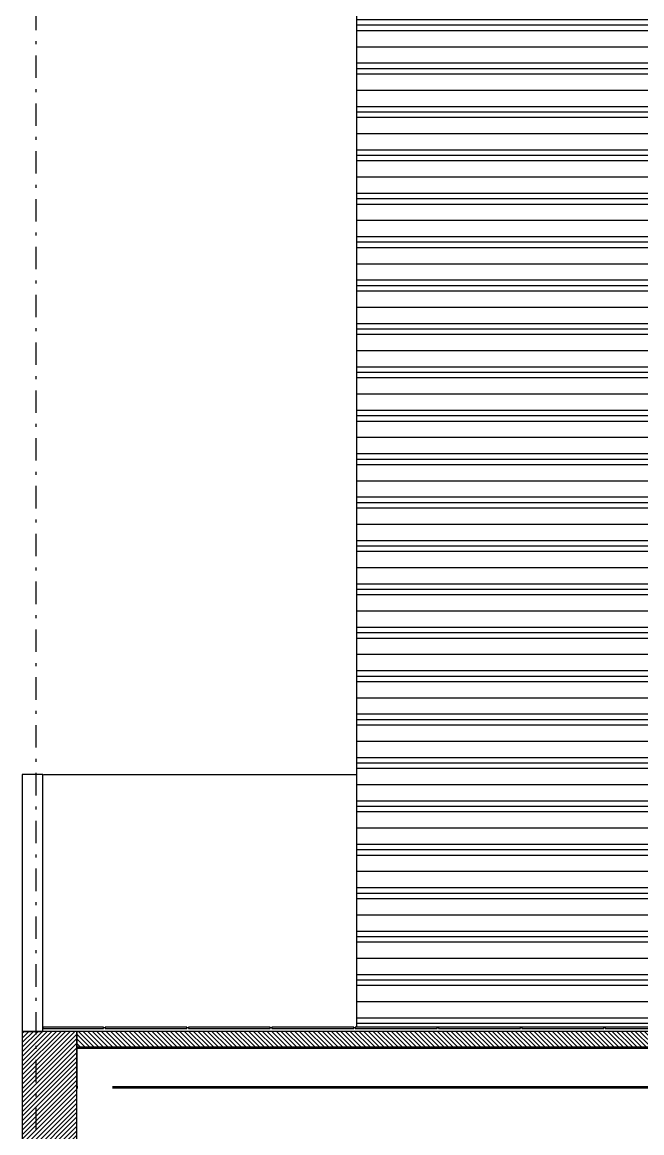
# Model space of a CAD drawing. Header units: millimetres. Extents: x -101 to 3415, y -52 to 1366.
# Drawn here: x 202.72 to 223.45, y 77.01 to 114.16 of the extents above; entities that cross this region are included whole.
import ezdxf

# ---------------------------------------------------------------- set-up
doc = ezdxf.new("R2010")
doc.units = ezdxf.units.MM
doc.set_wipeout_variables(frame=1)
doc.linetypes.add('DASHDOT2', pattern=[0.5, 0.25, -0.125, 0, -0.125])
doc.layers.add('00_ARQ', color=8, linetype='Continuous')

msp = doc.modelspace()

# ---------------------------------------------------------------- hatches: boundary and pattern name
at = {"layer": '00_ARQ'}
h = msp.add_hatch(dxfattribs=at)
h.set_pattern_fill('PLASTI', color=9, scale=0.228646)
h.set_pattern_definition([(0, (-3488.3955, -6.6233), (0, 1.4519016), []), (0, (-3488.3955, -6.4419), (0, 1.4519016), []), (0, (-3488.3955, -6.2604), (0, 1.4519016), []), (0, (-3488.3955, -5.7159), (0, 1.4519016), [])])
edge = h.paths.add_edge_path()
edge.add_line((226.265, 169.123), (226.265, 80.537))
edge.add_line((226.265, 80.537), (213.918, 80.537))
edge.add_line((213.918, 80.537), (213.918, 179.998))
edge.add_line((213.918, 179.998), (255.187, 179.998))
edge.add_line((255.187, 179.998), (255.187, 163.536))
edge.add_line((255.187, 163.536), (242.239, 163.536))
edge.add_line((242.239, 163.536), (242.239, 175.334))
edge.add_line((242.239, 175.334), (234.008, 175.334))
edge.add_line((234.008, 175.334), (234.008, 163.536))
edge.add_line((234.008, 163.536), (227.235, 163.536))
edge.add_line((227.235, 163.536), (227.235, 163.741))
edge.add_line((227.235, 163.741), (226.951, 163.741))
edge.add_line((226.951, 163.741), (226.951, 169.116))
edge.add_line((226.951, 169.116), (227.002, 169.116))
edge.add_arc((227.002, 169.111), 0.00457, 38.4506, 90, ccw=False)
edge.add_line((227.006, 169.114), (227.118, 168.91))
edge.add_arc((227.121, 168.912), 0.00343, 208.8256, 279.625)
edge.add_line((227.122, 168.908), (227.189, 168.908))
edge.add_line((227.189, 168.908), (227.189, 168.916))
edge.add_line((227.189, 168.916), (227.125, 168.916))
edge.add_arc((227.125, 168.92), 0.00457, 218.4506, 270, ccw=False)
edge.add_line((227.122, 168.917), (227.01, 169.121))
edge.add_arc((227.006, 169.12), 0.00343, 28.8256, 99.625)
edge.add_line((227.006, 169.123), (226.265, 169.123))
h = msp.add_hatch(dxfattribs=at)
h.set_pattern_fill('LINE', color=9, scale=0.034297, angle=45, style=0)
h.set_pattern_definition([(45, (-3488.39546, -6.62335), (-0.07699871, 0.07699871), [])])
h.paths.add_polyline_path([(204.545, 38.695), (204.544, 80.4), (202.715, 80.4), (202.715, 38.695)])
h = msp.add_hatch(dxfattribs=at)
h.set_pattern_fill('LINE', color=9, scale=0.034297, angle=45, style=0)
h.set_pattern_definition([(135, (3940.92519, -7.26322), (0.07699871, 0.07699871), [])])
h.paths.add_polyline_path([(204.544, 80.4), (204.544, 79.883), (204.544, 79.883), (226.265, 79.883), (226.265, 80.4)])

# ---------------------------------------------------------------- linework, layer by layer
at = {"layer": '00_ARQ', "color": 9, "linetype": 'DASHDOT2', "ltscale": 3}
msp.add_line((203.178, 38.695), (203.178, 195.766), dxfattribs=at)
at = {"layer": '00_ARQ', "color": 9}
msp.add_line((203.424, 88.997), (213.918, 88.997), dxfattribs=at)
at = {"layer": '00_ARQ', "color": 9, "ltscale": 3}
for p, q in [((205.487, 80.515), (205.441, 80.515)), ((208.277, 80.515), (208.231, 80.515)), ((211.066, 80.515), (211.02, 80.515)), ((211.066, 80.515), (211.02, 80.515)), ((213.856, 80.515), (213.81, 80.515)), ((216.645, 80.515), (216.599, 80.515)), ((219.435, 80.515), (219.389, 80.515)), ((219.435, 80.515), (219.389, 80.515)), ((222.224, 80.515), (222.178, 80.515)), ((222.224, 80.515), (222.178, 80.515)), ((222.224, 80.515), (222.178, 80.515))]:
    msp.add_line(p, q, dxfattribs=at)
at = {"layer": '00_ARQ', "color": 9}
msp.add_lwpolyline([(226.265, 169.123), (226.265, 80.537), (213.918, 80.537), (213.918, 179.998)], dxfattribs=at)
for points in [[(203.401, 80.4), (203.401, 88.997), (202.715, 88.997), (202.715, 80.4)], [(204.545, 38.695), (204.544, 80.4), (202.715, 80.4), (202.715, 38.695)]]:
    msp.add_lwpolyline(points, close=True, dxfattribs=at)
at = {"layer": '00_ARQ', "color": 9, "ltscale": 3}
for points in [[(205.441, 80.492), (205.441, 80.537), (203.401, 80.537), (203.401, 80.492)], [(208.231, 80.492), (208.231, 80.537), (205.487, 80.537), (205.487, 80.492)], [(211.02, 80.492), (211.02, 80.537), (208.277, 80.537), (208.277, 80.492)], [(213.81, 80.492), (213.81, 80.537), (211.066, 80.537), (211.066, 80.492)], [(216.599, 80.492), (216.599, 80.537), (213.856, 80.537), (213.856, 80.492)], [(219.389, 80.492), (219.389, 80.537), (216.645, 80.537), (216.645, 80.492)], [(222.178, 80.492), (222.178, 80.537), (219.435, 80.537), (219.435, 80.492)], [(224.968, 80.492), (224.968, 80.537), (222.224, 80.537), (222.224, 80.492)]]:
    msp.add_lwpolyline(points, close=True, dxfattribs=at)
at = {"layer": '00_ARQ', "color": 9}
msp.add_lwpolyline([(204.544, 80.4), (204.544, 80.4), (204.544, 79.883, -0.772421), (204.544, 79.883), (204.544, 79.883), (204.544, 79.883), (226.265, 79.883), (226.265, 80.4)], format="xyb", close=True, dxfattribs=at)
at = {"layer": '00_ARQ', "color": 9, "ltscale": 2}
for points in [[(204.544, 79.883), (226.951, 79.883), (226.951, 78.498), (204.544, 78.498)], [(226.951, 79.824), (204.544, 79.824), (204.544, 78.558), (226.951, 78.558)]]:
    msp.add_lwpolyline(points, close=True, dxfattribs=at)

# ---------------------------------------------------------------- next in the draw order: wipeouts: each hides what was drawn before it
at = {"color": 9}
msp.add_wipeout([(204.588, 78.726), (205.732, 78.726), (205.732, 38.695), (204.588, 38.695)], dxfattribs=at).dxf.layer = '00_ARQ'

doc.saveas('drawing.dxf')
